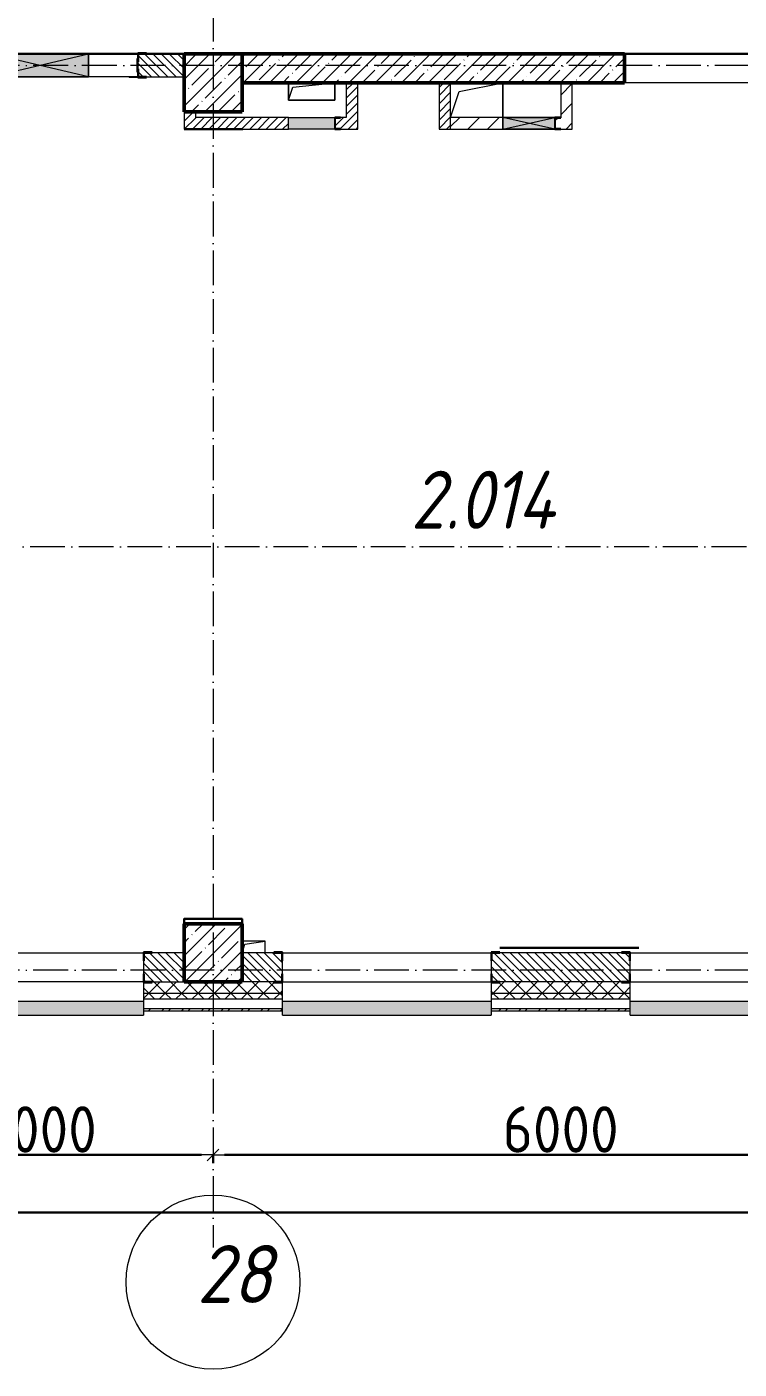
# Model space of a CAD drawing. Header units: millimetres. Extents: x -213536 to 1564669, y -45299 to 942238.
# Drawn here: x 581625 to 587773, y 623386 to 634957 of the extents above; entities that cross this region are included whole.
import ezdxf

# ---------------------------------------------------------------- set-up
doc = ezdxf.new("R2010")
doc.units = ezdxf.units.MM
doc.linetypes.add('50_200_ШТРИХ_1Т_ш5_п1_п1_', pattern=[700, 500, -100, 0, -100])
for name, color, linetype, lineweight in [('2.4) ПГП вычит ЖБбалки 0.4 м -', 24, 'Continuous', 30), ('3.1) ЖБ окна 1.2 м', 102, 'Continuous', 30), ('5) Швы', 2, 'Continuous', 30), ('A-____-____-DIMS', 7, 'Continuous', 9), ('A-DETL-GENF-OTLN', 7, 'Continuous', 9), ('A-FLOR-____-OTLN', 7, 'Continuous', 9), ('A-GENM-____-MCUT', 7, 'Continuous', 25), ('A-GENM-____-OTLN', 7, 'Continuous', 9), ('A-GENM-____-OTLN-1', 7, 'Continuous', 25), ('A-GLAZ-____-OTLN', 7, 'Continuous', 9), ('A-WALL-____-MCUT', 7, 'Continuous', 13), ('A-WALL-____-MCUT-1', 7, 'Continuous', 9), ('A-WALL-____-MCUT-2', 7, 'Continuous', 50), ('A-WALL-____-OTLN', 7, 'Continuous', 9), ('A-WALL-____-PATT-1', 7, 'Continuous', 9), ('A-WALL-FNSH-MCUT-1', 7, 'Continuous', 9), ('I-WALL-____-OTLN', 7, 'Continuous', 9), ('S-COLS-____-MCUT', 7, 'Continuous', 50), ('S-COLS-____-OTLN', 7, 'Continuous', 9), ('S-GRID-____-IDEN', 7, 'Continuous', 9), ('S-GRID-____-OTLN-1', 7, '50_200_ШТРИХ_1Т_ш5_п1_п1_', 9), ('Марки помещений', 7, 'Continuous', 9)]:
    doc.layers.add(name, color=color, linetype=linetype, lineweight=lineweight)
doc.layers.add('A-GLAZ-____-OTLN-1', color=7, linetype='Continuous', lineweight=9, true_color=0xc0c0c0)
doc.styles.add('ISOCPEUR_I_2', font='isocpeui.ttf', dxfattribs={"width": 0.85, "height": 2.3})
doc.styles.add('ISOCPEUR_I_9', font='isocpeui.ttf', dxfattribs={"width": 0.9, "height": 250})
doc.styles.add('СПДС', font='isocpeur.ttf', dxfattribs={"width": 0.9})
doc.dimstyles.new('Размера А3', dxfattribs={"dimtxt": 200, "dimasz": 100, "dimexe": 70, "dimexo": 100, "dimgap": 20, "dimtad": 1, "dimdec": 0, "dimrnd": 10, "dimzin": 0, "dimdsep": 46, "dimtxsty": 'СПДС', "dimblk": 'ARROWHEAD_6', "dimcen": 1, "dimclrd": 256, "dimclre": 256, "dimclrt": 256, "dimazin": 0, "dimtfac": 1, "dimtdec": 0, "dimtmove": 2, "dimatfit": 3, "dimfxl": 1, "dimtolj": 1, "dimtzin": 0, "dimarcsym": 0})
pattern_1 = [(45, (544282.64, 571544.04), (-70.71068, 70.71068), []), (135, (544282.64, 571544.04), (-70.71068, -70.71068), [])]
pattern_2 = [(135, (544282.637, 571544.04), (-35.35534, -35.35534), [])]
pattern_3 = [(45, (544282.637, 571544.04), (-35.35534, 35.35534), [])]
pattern_4 = [(45, (544282.64, 571544.04), (-84.85281, 84.85281), [])]

# ---------------------------------------------------------------- blocks, each defined once
blk = doc.blocks.new('BSC_Колонна _Прямоугольная - 500х500-V43-АР1_План отверстий 2 этажа в осях 1-64_Ю-ЯЯ')
at = {"layer": 'S-COLS-____-OTLN'}
h = blk.add_hatch(dxfattribs=at)
h.set_pattern_fill('FP_53', color=256, style=0, pattern_type=2)
h.set_pattern_definition([(45, (-38950, -55431.04), (-114.04925, 114.04925), []), (45, (-38835.95, -55431.04), (-114.04925, 114.04925), [201.613, -40.323, 3.353, -36.97])])
h.paths.add_polyline_path([(-250, -250), (250, -250), (250, 250), (-250, 250)], flags=0)
at = {"layer": 'S-COLS-____-MCUT'}
for p, q in [((250, 250), (-250, 250)), ((-250, 250), (-250, -250)), ((250, -250), (250, 250)), ((-250, -250), (250, -250))]:
    blk.add_line(p, q, dxfattribs=at)
blk = doc.blocks.new('BSC_Колонна _Прямоугольная - 500х500-V44-АР1_План отверстий 2 этажа в осях 1-64_Ю-ЯЯ')
at = {"layer": 'S-COLS-____-OTLN'}
h = blk.add_hatch(dxfattribs=at)
h.set_pattern_fill('FP_54', color=256, style=0, pattern_type=2)
h.set_pattern_definition([(45, (-38950, -62931.04), (-114.04925, 114.04925), []), (45, (-38835.95, -62931.04), (-114.04925, 114.04925), [201.613, -40.323, 3.353, -36.97])])
h.paths.add_polyline_path([(-250, -250), (250, -250), (250, 250), (-250, 250)], flags=0)
at = {"layer": 'S-COLS-____-MCUT'}
for p, q in [((250, 250), (-250, 250)), ((-250, 250), (-250, -250)), ((250, -250), (250, 250)), ((-250, -250), (250, -250))]:
    blk.add_line(p, q, dxfattribs=at)
blk = doc.blocks.new('Фахверк_СКБ_Уголок - 250_2700-27497298-АР1_План отверстий 2 этажа в осях 1-64_Ю-ЯЯ')
at = {"layer": 'A-GENM-____-MCUT'}
for p, q in [((200, 181), (125, 181)), ((125, 181), (125, 106)), ((131, 106), (131, 175)), ((131, 175), (200, 175)), ((200, 175), (200, 181)), ((125, 106), (131, 106)), ((131, -6), (125, -6)), ((125, -6), (125, -81)), ((125, -81), (200, -81)), ((131, -75), (131, -6)), ((200, -75), (131, -75)), ((200, -81), (200, -75))]:
    blk.add_line(p, q, dxfattribs=at)
blk = doc.blocks.new('154_Стойка_СКБ_Уголок - СМ-2480_200-28346303-АР1_План отверстий 2 этажа в осях 1-64_Ю-ЯЯ')
at = {"layer": 'A-GENM-____-MCUT'}
for p, q in [((125, 156), (125, 81)), ((200, 156), (125, 156)), ((131, 81), (131, 150)), ((131, 150), (200, 150)), ((200, 150), (200, 156)), ((125, 81), (131, 81)), ((131, 19), (125, 19)), ((125, 19), (125, -56)), ((131, -50), (131, 19)), ((125, -56), (200, -56)), ((200, -50), (131, -50)), ((200, -56), (200, -50))]:
    blk.add_line(p, q, dxfattribs=at)
blk = doc.blocks.new('Стойка_Влож_Полоса боковая - Полоса-V150-АР1_План отверстий 2 этажа в осях 1-64_Ю-ЯЯ')
at = {"layer": 'A-GENM-____-OTLN'}
for p, q in [((-5, 60), (0, 60)), ((-5, -60), (-5, 60)), ((0, 31), (0, -31)), ((0, -60), (-5, -60))]:
    blk.add_line(p, q, dxfattribs=at)
blk = doc.blocks.new('Стойка_Влож_Уголок_Опорный - Уголок-28213941-АР1_План отверстий 2 этажа в осях 1-64_Ю-ЯЯ')
at = {"layer": 'A-GENM-____-OTLN'}
for p, q in [((-212, -6), (-212, 0)), ((0, 0), (0, -6)), ((-212, -75), (-212, -6)), ((-212, -6), (-206, -6)), ((-212, -75), (-206, -75)), ((-6, -6), (0, -6)), ((-6, -75), (0, -75)), ((0, -6), (0, -75))]:
    blk.add_line(p, q, dxfattribs=at)
blk = doc.blocks.new('AR_Отверстие Ниша - Лючок-32405627-АР1_План отверстий 2 этажа в осях 1-64_Ю-ЯЯ')
at = {"layer": 'A-GLAZ-____-OTLN'}
blk.add_hatch(color=256, dxfattribs=at).paths.add_polyline_path([(200, 50), (-200, 50), (-200, -50), (200, -50), (200, 47)], flags=0)
for p, q in [((-200, 50), (200, 50)), ((200, 50), (200, -50)), ((200, -50), (-200, -50))]:
    blk.add_line(p, q, dxfattribs=at)
blk = doc.blocks.new('154_Фахверк_СКБ_Швеллер - Тип_100_3960-28331862-АР1_План отверстий 2 этажа в осях 1-64_Ю-ЯЯ')
at = {"layer": 'A-GENM-____-MCUT'}
for p, q in [((175, 50), (125, 50)), ((125, 50), (125, -50)), ((128, 47), (175, 47)), ((128, -47), (128, 47)), ((175, 47), (175, 50)), ((125, -50), (175, -50)), ((175, -47), (128, -47)), ((175, -50), (175, -47))]:
    blk.add_line(p, q, dxfattribs=at)
blk = doc.blocks.new('AR_Отверстие прямоугольное _в плите_ - AR_Отверстие прямоугольное _в плите_-30459225-АР1_План отверстий 2 этажа в осях 1-64_Ю-ЯЯ')
at = {"layer": 'A-GENM-____-OTLN'}
for p, q in [((-200, 75), (-200, -75)), ((-200, -75), (-163, 37)), ((-163, 37), (200, 75)), ((200, -75), (200, 75)), ((-200, -75), (200, -75))]:
    blk.add_line(p, q, dxfattribs=at)
blk = doc.blocks.new('AR_Отверстие прямоугольное _в плите_ - AR_Отверстие прямоугольное _в плите_-V167-АР1_План отверстий 2 этажа в осях 1-64_Ю-ЯЯ')
at = {"layer": 'A-GENM-____-OTLN'}
for p, q in [((100, 50), (-100, 50)), ((-100, -50), (-75, 25)), ((-75, 25), (100, 50)), ((100, -50), (100, 50))]:
    blk.add_line(p, q, dxfattribs=at)
blk = doc.blocks.new('AR_Отверстие прямоугольное _в плите_ - AR_Отверстие прямоугольное _в плите_-30552670-АР1_План отверстий 2 этажа в осях 1-64_Ю-ЯЯ')
at = {"layer": 'A-GENM-____-OTLN'}
for p, q in [((-150, 75), (225, 150)), ((225, -150), (225, 150)), ((-225, -150), (-150, 75))]:
    blk.add_line(p, q, dxfattribs=at)
blk = doc.blocks.new('Отлив_СКБ - Отлив витража_120_НВФ-31885687-АР1_План отверстий 2 этажа в осях 1-64_Ю-ЯЯ')
at = {"layer": 'A-GLAZ-____-OTLN-1'}
for points in [[(0, 0), (0, -2), (1800, -2), (1800, 0), (1023, 0)], [(0, -83), (0, -120), (1800, -120), (1800, -2), (0, -2), (0, -63)]]:
    blk.add_hatch(color=256, dxfattribs=at).paths.add_polyline_path(points, flags=0)
at = {"layer": 'A-GLAZ-____-OTLN'}
for p, q in [((0, 0), (1800, 0)), ((1800, -2), (0, -2)), ((0, -120), (0, -83)), ((1800, -83), (1800, -120)), ((0, -120), (1800, -120))]:
    blk.add_line(p, q, dxfattribs=at)
blk = doc.blocks.new('AR_Отверстие прямоугольное _в стене_ - AR_Отверстие прямоугольное _в стене__ОВ-36798040-АР1_План отверстий 2 этажа в осях 1-64_Ю-ЯЯ')
at = {"layer": 'A-GLAZ-____-OTLN'}
blk.add_hatch(color=256, dxfattribs=at).paths.add_polyline_path([(425, -100), (425, 100), (-425, 100), (-425, -100)], flags=0)
at = {"layer": 'A-DETL-GENF-OTLN'}
for p, q in [((-425, -100), (-425, 100)), ((-425, 100), (425, 100)), ((425, 100), (-425, -100)), ((-425, 100), (425, -100)), ((425, 100), (-425, 100)), ((-425, 100), (-425, -100)), ((425, 100), (425, -100)), ((425, -100), (425, 100)), ((425, -100), (-425, -100)), ((-425, -100), (425, -100))]:
    blk.add_line(p, q, dxfattribs=at)
blk = doc.blocks.new('AR_Отверстие прямоугольное _в стене_ - AR_Отверстие прямоугольное _в стене__ОВ-36815583-АР1_План отверстий 2 этажа в осях 1-64_Ю-ЯЯ')
at = {"layer": 'A-GLAZ-____-OTLN'}
blk.add_hatch(color=256, dxfattribs=at).paths.add_polyline_path([(-225, 50), (-225, -50), (225, -50), (225, 50)], flags=0)
at = {"layer": 'A-DETL-GENF-OTLN'}
for p, q in [((-225, 50), (225, 50)), ((225, 50), (-225, -50)), ((-225, 50), (225, -50)), ((225, 50), (-225, 50)), ((225, 50), (225, -50)), ((225, -50), (225, 50)), ((225, -50), (-225, -50)), ((-225, -50), (225, -50))]:
    blk.add_line(p, q, dxfattribs=at)
blk = doc.blocks.new('154_Фахверк_СКБ_Швеллер - Тип_100_3960_зеркало-36793856-АР1_План отверстий 2 этажа в осях 1-64_Ю-ЯЯ')
at = {"layer": 'A-GENM-____-MCUT'}
for p, q in [((175, 50), (125, 50)), ((125, 50), (125, -50)), ((128, 47), (175, 47)), ((128, -47), (128, 47)), ((175, 47), (175, 50)), ((125, -50), (175, -50)), ((175, -47), (128, -47)), ((175, -50), (175, -47))]:
    blk.add_line(p, q, dxfattribs=at)
blk = doc.blocks.new('Ось сетки - Круг_Ø6_00__ISO-2_5_0_9K_-25732049-АР1_План отверстий 2 этажа в осях 1-64_Ю-ЯЯ')
at = {"layer": 'S-GRID-____-IDEN'}
blk.add_circle((0, 0), 3, dxfattribs=at)
blk = doc.blocks.new('ARROWHEAD_6')
at = {"color": 0, "linetype": 'Continuous'}
for p, q in [((0, 0), (-1, 0)), ((-0.5, -0.5), (0.5, 0.5))]:
    blk.add_line(p, q, dxfattribs=at)
blk = doc.blocks.new('*D5568')
at = {"layer": 'A-____-____-DIMS', "lineweight": -2, "transparency": 16777216}
for p, q in [((20358, 512710), (20358, 512634)), ((20458, 512704), (23258, 512704)), ((23358, 512710), (23358, 512634))]:
    blk.add_line(p, q, dxfattribs=at)
at = {"layer": 'Defpoints', "color": 0, "lineweight": 30, "transparency": 16777216}
for p in [(20358, 512810), (23358, 512810), (23358, 512704)]:
    blk.add_point(p, dxfattribs=at)
at = {"layer": 'A-____-____-DIMS', "lineweight": -2, "transparency": 16777216, "xscale": 100, "yscale": 100, "zscale": 100, "rotation": 180}
blk.add_blockref('ARROWHEAD_6', (20358, 512704), dxfattribs=at)
at = {"layer": 'A-____-____-DIMS', "lineweight": -2, "transparency": 16777216, "xscale": 100, "yscale": 100, "zscale": 100}
blk.add_blockref('ARROWHEAD_6', (23358, 512704), dxfattribs=at)
at = {"layer": 'A-____-____-DIMS', "transparency": 16777216, "insert": (21858, 512924), "char_height": 400, "width": 2.49, "attachment_point": 5, "style": 'СПДС'}
blk.add_mtext('\\A1;3000', dxfattribs=at)
blk = doc.blocks.new('*D5569')
at = {"layer": 'A-____-____-DIMS', "lineweight": -2, "transparency": 16777216}
for p, q in [((23358, 512710), (23358, 512634)), ((23458, 512704), (29258, 512704)), ((29358, 512710), (29358, 512634))]:
    blk.add_line(p, q, dxfattribs=at)
at = {"layer": 'Defpoints', "color": 0, "lineweight": 30, "transparency": 16777216}
for p in [(23358, 512810), (29358, 512810), (29358, 512704)]:
    blk.add_point(p, dxfattribs=at)
at = {"layer": 'A-____-____-DIMS', "lineweight": -2, "transparency": 16777216, "xscale": 100, "yscale": 100, "zscale": 100, "rotation": 180}
blk.add_blockref('ARROWHEAD_6', (23358, 512704), dxfattribs=at)
at = {"layer": 'A-____-____-DIMS', "lineweight": -2, "transparency": 16777216, "xscale": 100, "yscale": 100, "zscale": 100}
blk.add_blockref('ARROWHEAD_6', (29358, 512704), dxfattribs=at)
at = {"layer": 'A-____-____-DIMS', "transparency": 16777216, "insert": (26358, 512924), "char_height": 400, "width": 2.49, "attachment_point": 5, "style": 'СПДС'}
blk.add_mtext('\\A1;6000', dxfattribs=at)
blk = doc.blocks.new('*D5556')
at = {"layer": 'A-____-____-DIMS', "lineweight": -2, "transparency": 16777216}
for p, q in [((-17942, 512214), (-17942, 512138)), ((-17842, 512208), (55358, 512208)), ((55458, 512214), (55458, 512138))]:
    blk.add_line(p, q, dxfattribs=at)
at = {"layer": 'Defpoints', "color": 0, "lineweight": 30, "transparency": 16777216}
for p in [(-17942, 512314), (55458, 512314), (55458, 512208)]:
    blk.add_point(p, dxfattribs=at)
at = {"layer": 'A-____-____-DIMS', "lineweight": -2, "transparency": 16777216, "xscale": 100, "yscale": 100, "zscale": 100, "rotation": 180}
blk.add_blockref('ARROWHEAD_6', (-17942, 512208), dxfattribs=at)
at = {"layer": 'A-____-____-DIMS', "lineweight": -2, "transparency": 16777216, "xscale": 100, "yscale": 100, "zscale": 100}
blk.add_blockref('ARROWHEAD_6', (55458, 512208), dxfattribs=at)
at = {"layer": 'A-____-____-DIMS', "transparency": 16777216, "insert": (18758, 512428), "char_height": 400, "width": 3.19, "attachment_point": 5, "style": 'СПДС'}
blk.add_mtext('\\A1;73400', dxfattribs=at)
blk = doc.blocks.new('2этаж')
at = {"layer": 'S-GRID-____-OTLN-1', "color": 251, "ltscale": 0.6, "true_color": 0x636466}
for p, q in [((23358.3, 549908.8), (23358.3, 511907.5)), ((88482.7, 522097), (-20260.4, 522097)), ((59888.4, 517947), (-20260.4, 517947)), ((88482.7, 514297), (-20260.4, 514297))]:
    blk.add_line(p, q, dxfattribs=at)
at = {"layer": 'S-GRID-____-IDEN', "xscale": 250, "yscale": 250, "zscale": 99.99999999999993, "rotation": 180}
blk.add_blockref('Ось сетки - Круг_Ø6_00__ISO-2_5_0_9K_-25732049-АР1_План отверстий 2 этажа в осях 1-64_Ю-ЯЯ', (23358.3, 511607.5), dxfattribs=at)
at = {"layer": 'S-GRID-____-IDEN', "insert": (23219.4, 511927.3), "char_height": 500, "width": 404.05, "attachment_point": 1, "style": 'ISOCPEUR_I_9'}
blk.add_mtext('28', dxfattribs=at)
at = {"layer": 'A-____-____-DIMS'}
for base, p1, p2, picture, middle in [((23358.3, 512704.4), (20358.3, 512810.5), (23358.3, 512810.5), '*D5568', (21858.3, 512924.4)), ((29358.3, 512704.4), (23358.3, 512810.5), (29358.3, 512810.5), '*D5569', (26358.3, 512924.4)), ((55458.3, 512207.6), (-17941.7, 512313.7), (55458.3, 512313.7), '*D5556', (18758.3, 512427.6))]:
    dim = blk.add_linear_dim(base=base, p1=p1, p2=p2, dimstyle='Размера А3', override={"dimtxt": 400}, dxfattribs=at)
    dim.commit()
    dim.dimension.update_dxf_attribs({"geometry": picture, "text_midpoint": middle})

msp = doc.modelspace()

# ---------------------------------------------------------------- hatches: boundary and pattern name
at = {"layer": 'A-WALL-____-PATT-1'}
h = msp.add_hatch(dxfattribs=at)
h.set_pattern_fill('FP_6', color=256, style=0, pattern_type=2)
h.set_pattern_definition(pattern_2)
h.paths.add_polyline_path([(582982.6, 634525.1), (582982.6, 634725.1), (582588.6, 634725.1), (582588.6, 634656.1), (582582.6, 634656.1), (582582.6, 634594.1), (582588.6, 634594.1), (582588.6, 634525.1), (582657.6, 634525.1)], flags=0)
h.paths.add_polyline_path([(580807.6, 634525.1), (580876.6, 634525.1), (580876.6, 634594.1), (580882.6, 634594.1), (580882.6, 634656.1), (580876.6, 634656.1), (580876.6, 634725.1), (580482.6, 634725.1), (580482.6, 634525.1)], flags=0)
h = msp.add_hatch(dxfattribs=at)
h.set_pattern_fill('FP_13', color=256, style=0, pattern_type=2)
h.set_pattern_definition([(45, (544282.64, 571544.04), (-114.04925, 114.04925), []), (45, (544396.69, 571544.04), (-114.04925, 114.04925), [201.612, -40.322, 3.353, -36.97])])
h.paths.add_polyline_path([(588982.6, 634475.1), (588982.6, 634725.1), (588582.6, 634725.1), (588582.6, 634475.1)], flags=0)
h.paths.add_polyline_path([(586782.6, 634475.1), (586782.6, 634725.1), (583482.6, 634725.1), (583482.6, 634475.1), (586687.5, 634475.1)], flags=0)
h = msp.add_hatch(dxfattribs=at)
h.set_pattern_fill('FP_5', color=256, style=0, pattern_type=2)
h.set_pattern_definition(pattern_3)
h.paths.add_polyline_path([(584482.6, 634175.1), (584482.6, 634475.1), (584382.6, 634475.1), (584382.6, 634175.1)], flags=0)
h = msp.add_hatch(dxfattribs=at)
h.set_pattern_fill('FP_5', color=256, style=0, pattern_type=2)
h.set_pattern_definition(pattern_3)
h.paths.add_polyline_path([(585282.6, 634075.1), (585282.6, 634475.1), (585182.6, 634475.1), (585182.6, 634075.1)], flags=0)
h = msp.add_hatch(dxfattribs=at)
h.set_pattern_fill('FP_4', color=256, style=0, pattern_type=2)
h.set_pattern_definition(pattern_4)
h.paths.add_polyline_path([(586232.6, 634175.1), (586332.6, 634175.1), (586332.6, 634475.1), (586232.6, 634475.1)], flags=0)
h = msp.add_hatch(dxfattribs=at)
h.set_pattern_fill('FP_5', color=256, style=0, pattern_type=2)
h.set_pattern_definition(pattern_3)
h.paths.add_polyline_path([(583082.6, 634075.1), (583082.6, 634225.1), (582982.6, 634225.1), (582982.6, 634075.1)], flags=0)
h = msp.add_hatch(dxfattribs=at)
h.set_pattern_fill('FP_5', color=256, style=0, pattern_type=2)
h.set_pattern_definition(pattern_3)
h.paths.add_polyline_path([(584482.6, 634075.1), (584482.6, 634175.1), (584332.6, 634175.1), (584332.6, 634172.1), (584285.6, 634172.1), (584285.6, 634078.1), (584332.6, 634078.1), (584332.6, 634075.1)], flags=0)
h.paths.add_polyline_path([(583152.5, 634075.1), (583882.6, 634075.1), (583882.6, 634175.1), (583082.6, 634175.1), (583082.6, 634075.1)], flags=0)
h = msp.add_hatch(dxfattribs=at)
h.set_pattern_fill('FP_4', color=256, style=0, pattern_type=2)
h.set_pattern_definition(pattern_4)
h.paths.add_polyline_path([(585282.6, 634075.1), (585732.6, 634075.1), (585732.6, 634175.1), (585282.6, 634175.1)], flags=0)
h.paths.add_polyline_path([(586332.6, 634075.1), (586332.6, 634175.1), (586232.6, 634175.1), (586232.6, 634172.1), (586185.6, 634172.1), (586185.6, 634078.1), (586232.6, 634078.1), (586232.6, 634075.1)], flags=0)
h = msp.add_hatch(dxfattribs=at)
h.set_pattern_fill('FP_6', color=256, style=0, pattern_type=2)
h.set_pattern_definition(pattern_2)
h.paths.add_polyline_path([(582982.6, 626725.1), (582982.6, 626975.1), (582638.6, 626975.1), (582638.6, 626906.1), (582632.6, 626906.1), (582632.6, 626794.1), (582638.6, 626794.1), (582638.6, 626725.1), (582707.6, 626725.1)], flags=0)
h.paths.add_polyline_path([(580826.6, 626725.1), (580826.6, 626794.1), (580832.6, 626794.1), (580832.6, 626906.1), (580826.6, 626906.1), (580826.6, 626975.1), (580482.6, 626975.1), (580482.6, 626725.1), (580757.6, 626725.1)], flags=0)
h = msp.add_hatch(dxfattribs=at)
h.set_pattern_fill('FP_6', color=256, style=0, pattern_type=2)
h.set_pattern_definition(pattern_2)
h.paths.add_polyline_path([(588638.6, 626725.1), (588982.6, 626725.1), (588982.6, 626975.1), (588638.6, 626975.1), (588638.6, 626906.1), (588632.6, 626906.1), (588632.6, 626794.1), (588638.6, 626794.1), (588638.6, 626729.4)], flags=0)
h.paths.add_polyline_path([(585638.6, 626725.1), (586826.6, 626725.1), (586826.6, 626794.1), (586832.6, 626794.1), (586832.6, 626906.1), (586826.6, 626906.1), (586826.6, 626975.1), (585638.6, 626975.1), (585638.6, 626906.1), (585632.6, 626906.1), (585632.6, 626794.1), (585638.6, 626794.1)], flags=0)
h.paths.add_polyline_path([(583826.6, 626725.1), (583826.6, 626794.1), (583832.6, 626794.1), (583832.6, 626906.1), (583826.6, 626906.1), (583826.6, 626975.1), (583482.6, 626975.1), (583482.6, 626725.1), (583757.6, 626725.1)], flags=0)
h = msp.add_hatch(dxfattribs=at)
h.set_pattern_fill('FP_1', color=256, style=0, pattern_type=2)
h.set_pattern_definition(pattern_1)
h.paths.add_polyline_path([(618502.5, 626625.1), (618582.6, 626625.1), (618582.6, 626725.1), (612232.6, 626725.1), (612232.6, 626625.1), (614967.5, 626625.1)], flags=0)
h.paths.add_polyline_path([(609282.6, 626625.1), (611232.6, 626625.1), (611232.6, 626725.1), (609357.6, 626725.1), (609357.6, 626719.1), (609282.6, 626719.1)], flags=0)
h.paths.add_polyline_path([(608282.6, 626625.1), (608282.6, 626719.1), (608207.6, 626719.1), (608207.6, 626725.1), (607257.6, 626725.1), (607257.6, 626719.1), (607182.6, 626719.1), (607182.6, 626625.1), (607897.5, 626625.1)], flags=0)
h.paths.add_polyline_path([(604362.5, 626625.1), (605382.6, 626625.1), (605382.6, 626719.1), (605307.6, 626719.1), (605307.6, 626725.1), (604257.6, 626725.1), (604257.6, 626719.1), (604182.6, 626719.1), (604182.6, 626625.1), (604257.6, 626625.1)], flags=0)
h.paths.add_polyline_path([(602382.6, 626625.1), (602382.6, 626719.1), (602307.6, 626719.1), (602307.6, 626725.1), (601257.6, 626725.1), (601257.6, 626719.1), (601182.6, 626719.1), (601182.6, 626625.1), (601711.2, 626625.1)], flags=0)
h.paths.add_polyline_path([(598618.1, 626625.1), (599382.6, 626625.1), (599382.6, 626719.1), (599307.6, 626719.1), (599307.6, 626725.1), (598257.6, 626725.1), (598257.6, 626719.1), (598182.6, 626719.1), (598182.6, 626625.1), (598532.6, 626625.1)], flags=0)
h.paths.add_polyline_path([(596307.6, 626625.1), (596382.6, 626625.1), (596382.6, 626719.1), (596307.6, 626719.1), (596307.6, 626725.1), (595257.6, 626725.1), (595257.6, 626719.1), (595182.6, 626719.1), (595182.6, 626625.1), (595525, 626625.1)], flags=0)
h.paths.add_polyline_path([(592182.6, 626625.1), (593382.6, 626625.1), (593382.6, 626719.1), (593307.6, 626719.1), (593307.6, 626725.1), (592257.6, 626725.1), (592257.6, 626719.1), (592182.6, 626719.1)], flags=0)
h.paths.add_polyline_path([(586757.6, 626625.1), (586832.6, 626625.1), (586832.6, 626719.1), (586757.6, 626719.1), (586757.6, 626725.1), (585707.6, 626725.1), (585707.6, 626719.1), (585632.6, 626719.1), (585632.6, 626625.1), (586687.5, 626625.1)], flags=0)
h.paths.add_polyline_path([(588707.6, 626625.1), (590382.6, 626625.1), (590382.6, 626719.1), (590307.6, 626719.1), (590307.6, 626725.1), (588707.6, 626725.1), (588707.6, 626719.1), (588632.6, 626719.1), (588632.6, 626625.1)], flags=0)
h.paths.add_polyline_path([(583757.6, 626625.1), (583832.6, 626625.1), (583832.6, 626719.1), (583757.6, 626719.1), (583757.6, 626725.1), (582707.6, 626725.1), (582707.6, 626719.1), (582632.6, 626719.1), (582632.6, 626625.1), (583482.6, 626625.1)], flags=0)
h.paths.add_polyline_path([(580832.6, 626625.1), (580832.6, 626719.1), (580757.6, 626719.1), (580757.6, 626725.1), (579707.6, 626725.1), (579707.6, 626719.1), (579632.6, 626719.1), (579632.6, 626625.1), (580501.2, 626625.1)], flags=0)
h.paths.add_polyline_path([(576632.6, 626625.1), (577832.6, 626625.1), (577832.6, 626719.1), (577757.6, 626719.1), (577757.6, 626725.1), (576707.6, 626725.1), (576707.6, 626719.1), (576632.6, 626719.1)], flags=0)
h.paths.add_polyline_path([(574832.6, 626625.1), (574832.6, 626719.1), (574757.6, 626719.1), (574757.6, 626725.1), (573707.6, 626725.1), (573707.6, 626719.1), (573632.6, 626719.1), (573632.6, 626625.1), (574757.6, 626625.1)], flags=0)
h.paths.add_polyline_path([(570982.6, 626625.1), (571832.6, 626625.1), (571832.6, 626719.1), (571757.6, 626719.1), (571757.6, 626725.1), (570707.6, 626725.1), (570707.6, 626719.1), (570632.6, 626719.1), (570632.6, 626625.1), (570780, 626625.1)], flags=0)
h.paths.add_polyline_path([(568832.6, 626625.1), (568832.6, 626719.1), (568757.6, 626719.1), (568757.6, 626725.1), (567707.6, 626725.1), (567707.6, 626719.1), (567632.6, 626719.1), (567632.6, 626625.1), (568128.7, 626625.1)], flags=0)
h.paths.add_polyline_path([(565832.6, 626625.1), (565832.6, 626719.1), (565757.6, 626719.1), (565757.6, 626725.1), (564707.6, 626725.1), (564707.6, 626719.1), (564632.6, 626719.1), (564632.6, 626625.1), (565757.6, 626625.1)], flags=0)
h.paths.add_polyline_path([(562832.6, 626625.1), (562832.6, 626719.1), (562757.6, 626719.1), (562757.6, 626725.1), (561707.6, 626725.1), (561707.6, 626719.1), (561632.6, 626719.1), (561632.6, 626625.1), (562826.2, 626625.1)], flags=0)
h.paths.add_polyline_path([(560632.6, 626625.1), (560632.6, 626719.1), (560557.6, 626719.1), (560557.6, 626725.1), (550832.6, 626725.1), (550832.6, 626625.1), (560175, 626625.1)], flags=0)
h.paths.add_polyline_path([(549832.6, 626625.1), (549832.6, 626725.1), (541832.6, 626725.1), (541832.6, 626625.1), (547802.5, 626625.1)], flags=0)
h = msp.add_hatch(dxfattribs=at)
h.set_pattern_fill('FP_1', color=256, style=0, pattern_type=2)
h.set_pattern_definition(pattern_1)
h.paths.add_polyline_path([(618582.6, 626575.1), (618582.6, 626625.1), (612232.6, 626625.1), (612232.6, 626575.1), (618502.5, 626575.1)], flags=0)
h.paths.add_polyline_path([(611232.6, 626575.1), (611232.6, 626625.1), (609282.6, 626625.1), (609282.6, 626575.1), (609665, 626575.1)], flags=0)
h.paths.add_polyline_path([(608282.6, 626575.1), (608282.6, 626625.1), (607182.6, 626625.1), (607182.6, 626575.1), (607897.5, 626575.1)], flags=0)
h.paths.add_polyline_path([(605382.6, 626575.1), (605382.6, 626625.1), (604182.6, 626625.1), (604182.6, 626575.1), (604362.5, 626575.1)], flags=0)
h.paths.add_polyline_path([(602382.6, 626575.1), (602382.6, 626625.1), (601182.6, 626625.1), (601182.6, 626575.1), (601711.2, 626575.1)], flags=0)
h.paths.add_polyline_path([(599382.6, 626575.1), (599382.6, 626625.1), (598182.6, 626625.1), (598182.6, 626575.1), (599060, 626575.1)], flags=0)
h.paths.add_polyline_path([(595182.6, 626575.1), (596382.6, 626575.1), (596382.6, 626625.1), (595182.6, 626625.1)], flags=0)
h.paths.add_polyline_path([(592873.7, 626575.1), (593382.6, 626575.1), (593382.6, 626625.1), (592182.6, 626625.1), (592182.6, 626575.1)], flags=0)
h.paths.add_polyline_path([(588632.6, 626575.1), (590382.6, 626575.1), (590382.6, 626625.1), (588632.6, 626625.1)], flags=0)
h.paths.add_polyline_path([(585632.6, 626575.1), (586832.6, 626575.1), (586832.6, 626625.1), (585632.6, 626625.1)], flags=0)
h.paths.add_polyline_path([(583832.6, 626575.1), (583832.6, 626625.1), (582632.6, 626625.1), (582632.6, 626575.1), (583152.5, 626575.1)], flags=0)
h.paths.add_polyline_path([(577832.6, 626575.1), (577832.6, 626625.1), (576632.6, 626625.1), (576632.6, 626575.1)], flags=0)
h.paths.add_polyline_path([(579632.6, 626575.1), (580832.6, 626575.1), (580832.6, 626625.1), (579632.6, 626625.1)], flags=0)
h.paths.add_polyline_path([(574832.6, 626575.1), (574832.6, 626625.1), (573632.6, 626625.1), (573632.6, 626575.1), (574315, 626575.1)], flags=0)
h.paths.add_polyline_path([(571832.6, 626575.1), (571832.6, 626625.1), (570632.6, 626625.1), (570632.6, 626575.1), (571663.7, 626575.1)], flags=0)
h.paths.add_polyline_path([(567632.6, 626575.1), (568832.6, 626575.1), (568832.6, 626625.1), (567632.6, 626625.1)], flags=0)
h.paths.add_polyline_path([(565832.6, 626575.1), (565832.6, 626625.1), (564632.6, 626625.1), (564632.6, 626575.1), (565477.5, 626575.1)], flags=0)
h.paths.add_polyline_path([(562826.2, 626575.1), (562832.6, 626575.1), (562832.6, 626625.1), (561632.6, 626625.1), (561632.6, 626575.1), (561942.5, 626575.1)], flags=0)
h.paths.add_polyline_path([(560632.6, 626575.1), (560632.6, 626625.1), (550832.6, 626625.1), (550832.6, 626575.1), (560175, 626575.1)], flags=0)
h.paths.add_polyline_path([(549832.6, 626575.1), (549832.6, 626625.1), (541732.6, 626625.1), (541732.6, 626575.1), (547802.5, 626575.1)], flags=0)
h = msp.add_hatch(dxfattribs=at)
h.set_pattern_fill('FP_3', color=256, style=0, pattern_type=2)
h.set_pattern_definition([(45, (544282.64, 571544.04), (-85.53659, 85.53659), []), (45, (544339.66, 571544.04), (-85.53659, 85.53659), [])])
h.paths.add_polyline_path([(589497.6, 626475.1), (589497.6, 626495.1), (588632.6, 626495.1), (588632.6, 626475.1), (589338.7, 626475.1)], flags=0)
h.paths.add_polyline_path([(586687.5, 626475.1), (586832.6, 626475.1), (586832.6, 626495.1), (585632.6, 626495.1), (585632.6, 626475.1)], flags=0)
h.paths.add_polyline_path([(583152.5, 626475.1), (583832.6, 626475.1), (583832.6, 626495.1), (582632.6, 626495.1), (582632.6, 626475.1)], flags=0)
h.paths.add_polyline_path([(580832.6, 626475.1), (580832.6, 626495.1), (579632.6, 626495.1), (579632.6, 626475.1), (580501.2, 626475.1)], flags=0)
h.paths.add_polyline_path([(577832.6, 626475.1), (577832.6, 626495.1), (576632.6, 626495.1), (576632.6, 626475.1)], flags=0)
h.paths.add_polyline_path([(574832.6, 626475.1), (574832.6, 626495.1), (573632.6, 626495.1), (573632.6, 626475.1), (574315, 626475.1)], flags=0)
h.paths.add_polyline_path([(571663.7, 626475.1), (571832.6, 626475.1), (571832.6, 626495.1), (570632.6, 626495.1), (570632.6, 626475.1), (570780, 626475.1)], flags=0)
h.paths.add_polyline_path([(568832.6, 626475.1), (568832.6, 626495.1), (567632.6, 626495.1), (567632.6, 626475.1), (568128.7, 626475.1)], flags=0)
h.paths.add_polyline_path([(565477.5, 626475.1), (565832.6, 626475.1), (565832.6, 626495.1), (564632.6, 626495.1), (564632.6, 626475.1)], flags=0)
h.paths.add_polyline_path([(561632.6, 626475.1), (562832.6, 626475.1), (562832.6, 626495.1), (561632.6, 626495.1)], flags=0)
h.paths.add_polyline_path([(560632.6, 626475.1), (560632.6, 626495.1), (550832.6, 626495.1), (550832.6, 626475.1), (560175, 626475.1)], flags=0)
h.paths.add_polyline_path([(549832.6, 626475.1), (549832.6, 626495.1), (541602.6, 626495.1), (541602.6, 626475.1), (547802.5, 626475.1)], flags=0)

# ---------------------------------------------------------------- linework, layer by layer
at = {"layer": '2.4) ПГП вычит ЖБбалки 0.4 м -'}
msp.add_lwpolyline([(582982.6, 634075.1), (583489.2, 634075.1)], dxfattribs=at)
at = {"layer": '5) Швы', "lineweight": 30}
for points in [[(561920.1, 634725.1), (588552.6, 634725.1)], [(585707.6, 627018.6), (586907.6, 627018.6)]]:
    msp.add_lwpolyline(points, dxfattribs=at)
at = {"layer": '5) Швы'}
msp.add_lwpolyline([(582982.6, 627016.2), (582982.6, 627266.2), (583482.6, 627266.2), (583482.6, 627016.2)], dxfattribs=at)
at = {"layer": 'A-FLOR-____-OTLN'}
for p, q in [((583882.6, 634325.1), (583882.6, 634475.1)), ((584282.6, 634475.1), (584282.6, 634325.1)), ((585732.6, 634475.1), (585732.6, 634175.1)), ((584282.6, 634325.1), (583882.6, 634325.1))]:
    msp.add_line(p, q, dxfattribs=at)
at = {"layer": 'A-WALL-____-MCUT'}
for p, q in [((582982.6, 634725.1), (582657.6, 634725.1)), ((582657.6, 634525.1), (582982.6, 634525.1)), ((582982.6, 626975.1), (582707.6, 626975.1)), ((583757.6, 626975.1), (583482.6, 626975.1)), ((586757.6, 626975.1), (585707.6, 626975.1)), ((582632.6, 626906.1), (582632.6, 626794.1)), ((583832.6, 626794.1), (583832.6, 626906.1)), ((585632.6, 626906.1), (585632.6, 626794.1)), ((586832.6, 626794.1), (586832.6, 626906.1)), ((582632.6, 626719.1), (582632.6, 626495.1)), ((582707.6, 626725.1), (582982.6, 626725.1)), ((583832.6, 626495.1), (583832.6, 626719.1)), ((585632.6, 626719.1), (585632.6, 626495.1)), ((586832.6, 626495.1), (586832.6, 626719.1)), ((582632.6, 626495.1), (583832.6, 626495.1)), ((585632.6, 626495.1), (586832.6, 626495.1))]:
    msp.add_line(p, q, dxfattribs=at)
at = {"layer": 'A-WALL-____-MCUT-1'}
for p, q in [((583757.6, 626725.1), (583482.6, 626725.1)), ((586757.6, 626725.1), (585707.6, 626725.1)), ((583832.6, 626625.1), (582632.6, 626625.1)), ((586832.6, 626625.1), (585632.6, 626625.1)), ((583832.6, 626575.1), (582632.6, 626575.1)), ((586832.6, 626575.1), (585632.6, 626575.1))]:
    msp.add_line(p, q, dxfattribs=at)
at = {"layer": 'A-WALL-____-MCUT-2'}
for p, q in [((586782.6, 634725.1), (583482.6, 634725.1)), ((586782.6, 634475.1), (586782.6, 634725.1)), ((583482.6, 634475.1), (586782.6, 634475.1))]:
    msp.add_line(p, q, dxfattribs=at)
at = {"layer": 'A-WALL-____-OTLN'}
for p, q in [((586782.6, 634725.1), (586812.6, 634725.1)), ((588582.6, 634475.1), (586782.6, 634475.1)), ((580832.6, 626975.1), (582632.6, 626975.1)), ((583832.6, 626975.1), (585632.6, 626975.1)), ((586832.6, 626975.1), (588632.6, 626975.1)), ((582632.6, 626725.1), (580832.6, 626725.1)), ((583832.6, 626725.1), (585632.6, 626725.1)), ((586832.6, 626725.1), (588632.6, 626725.1))]:
    msp.add_line(p, q, dxfattribs=at)
at = {"layer": 'A-WALL-FNSH-MCUT-1'}
for p, q in [((584382.6, 634475.1), (584382.6, 634175.1)), ((584482.6, 634075.1), (584482.6, 634475.1)), ((585182.6, 634475.1), (585182.6, 634075.1)), ((585282.6, 634075.1), (585282.6, 634475.1)), ((586232.6, 634475.1), (586232.6, 634175.1)), ((586332.6, 634075.1), (586332.6, 634475.1)), ((582982.6, 634225.1), (582982.6, 634075.1)), ((583082.6, 634175.1), (583082.6, 634225.1)), ((583882.6, 634175.1), (583082.6, 634175.1)), ((584382.6, 634175.1), (584332.6, 634175.1)), ((585732.6, 634175.1), (585282.6, 634175.1)), ((582982.6, 634075.1), (583882.6, 634075.1)), ((584332.6, 634075.1), (584482.6, 634075.1)), ((585182.6, 634075.1), (585732.6, 634075.1)), ((586232.6, 634075.1), (586332.6, 634075.1)), ((582632.6, 626495.1), (582632.6, 626475.1)), ((582632.6, 626475.1), (583832.6, 626475.1)), ((583832.6, 626475.1), (583832.6, 626495.1)), ((585632.6, 626495.1), (585632.6, 626495.1)), ((585632.6, 626495.1), (585632.6, 626475.1)), ((585632.6, 626475.1), (586832.6, 626475.1)), ((586832.6, 626475.1), (586832.6, 626495.1))]:
    msp.add_line(p, q, dxfattribs=at)
at = {"layer": 'I-WALL-____-OTLN'}
for p, q in [((582157.6, 634725.1), (582582.6, 634725.1)), ((582582.6, 634525.1), (582157.6, 634525.1))]:
    msp.add_line(p, q, dxfattribs=at)

# ---------------------------------------------------------------- block references
at = {"layer": '3.1) ЖБ окна 1.2 м'}
msp.add_blockref('2этаж', (559874.3, 112528.1), dxfattribs=at)
at = {"layer": 'A-GENM-____-OTLN', "rotation": 269.9999999999995}
msp.add_blockref('Стойка_Влож_Уголок_Опорный - Уголок-28213941-АР1_План отверстий 2 этажа в осях 1-64_Ю-ЯЯ', (582582.6, 634519.1), dxfattribs=at)
at = {"layer": 'A-GENM-____-OTLN'}
for name, p in [('Стойка_Влож_Полоса боковая - Полоса-V150-АР1_План отверстий 2 этажа в осях 1-64_Ю-ЯЯ', (582582.6, 634625.1)), ('AR_Отверстие прямоугольное _в плите_ - AR_Отверстие прямоугольное _в плите_-30459225-АР1_План отверстий 2 этажа в осях 1-64_Ю-ЯЯ', (584082.6, 634400.1)), ('AR_Отверстие прямоугольное _в плите_ - AR_Отверстие прямоугольное _в плите_-30552670-АР1_План отверстий 2 этажа в осях 1-64_Ю-ЯЯ', (585507.6, 634325.1)), ('AR_Отверстие прямоугольное _в плите_ - AR_Отверстие прямоугольное _в плите_-V167-АР1_План отверстий 2 этажа в осях 1-64_Ю-ЯЯ', (583582.6, 627025.1))]:
    msp.add_blockref(name, p, dxfattribs=at)
at = {"layer": 'A-GENM-____-OTLN-1'}
for name, p in [('154_Стойка_СКБ_Уголок - СМ-2480_200-28346303-АР1_План отверстий 2 этажа в осях 1-64_Ю-ЯЯ', (582457.6, 634575.1)), ('154_Фахверк_СКБ_Швеллер - Тип_100_3960-28331862-АР1_План отверстий 2 этажа в осях 1-64_Ю-ЯЯ', (584157.6, 634125.1)), ('154_Фахверк_СКБ_Швеллер - Тип_100_3960_зеркало-36793856-АР1_План отверстий 2 этажа в осях 1-64_Ю-ЯЯ', (586057.6, 634125.1)), ('Фахверк_СКБ_Уголок - 250_2700-27497298-АР1_План отверстий 2 этажа в осях 1-64_Ю-ЯЯ', (582507.6, 626800.1)), ('Фахверк_СКБ_Уголок - 250_2700-27497298-АР1_План отверстий 2 этажа в осях 1-64_Ю-ЯЯ', (585507.6, 626800.1))]:
    msp.add_blockref(name, p, dxfattribs=at)
at = {"layer": 'A-GENM-____-OTLN-1', "rotation": 180}
for p in [(583957.6, 626900.1), (586957.6, 626900.1)]:
    msp.add_blockref('Фахверк_СКБ_Уголок - 250_2700-27497298-АР1_План отверстий 2 этажа в осях 1-64_Ю-ЯЯ', p, dxfattribs=at)
at = {"layer": 'A-GLAZ-____-OTLN', "rotation": 180}
for name, p in [('AR_Отверстие прямоугольное _в стене_ - AR_Отверстие прямоугольное _в стене__ОВ-36798040-АР1_План отверстий 2 этажа в осях 1-64_Ю-ЯЯ', (581732.6, 634625.1)), ('AR_Отверстие Ниша - Лючок-32405627-АР1_План отверстий 2 этажа в осях 1-64_Ю-ЯЯ', (584082.6, 634125.1)), ('AR_Отверстие прямоугольное _в стене_ - AR_Отверстие прямоугольное _в стене__ОВ-36815583-АР1_План отверстий 2 этажа в осях 1-64_Ю-ЯЯ', (585957.6, 634125.1))]:
    msp.add_blockref(name, p, dxfattribs=at)
at = {"layer": 'A-GLAZ-____-OTLN'}
for p in [(580832.6, 626558.1), (583832.6, 626558.1), (586832.6, 626558.1)]:
    msp.add_blockref('Отлив_СКБ - Отлив витража_120_НВФ-31885687-АР1_План отверстий 2 этажа в осях 1-64_Ю-ЯЯ', p, dxfattribs=at)
at = {"layer": 'S-COLS-____-OTLN'}
for name, p in [('BSC_Колонна _Прямоугольная - 500х500-V44-АР1_План отверстий 2 этажа в осях 1-64_Ю-ЯЯ', (583232.6, 634475.1)), ('BSC_Колонна _Прямоугольная - 500х500-V43-АР1_План отверстий 2 этажа в осях 1-64_Ю-ЯЯ', (583232.6, 626975.1))]:
    msp.add_blockref(name, p, dxfattribs=at)

# ---------------------------------------------------------------- texts
at = {"layer": 'Марки помещений', "insert": (584939.3, 631130.2), "char_height": 500, "width": 769.62, "attachment_point": 1, "style": 'ISOCPEUR_I_2'}
msp.add_mtext('2.014', dxfattribs=at)

doc.saveas('drawing.dxf')
